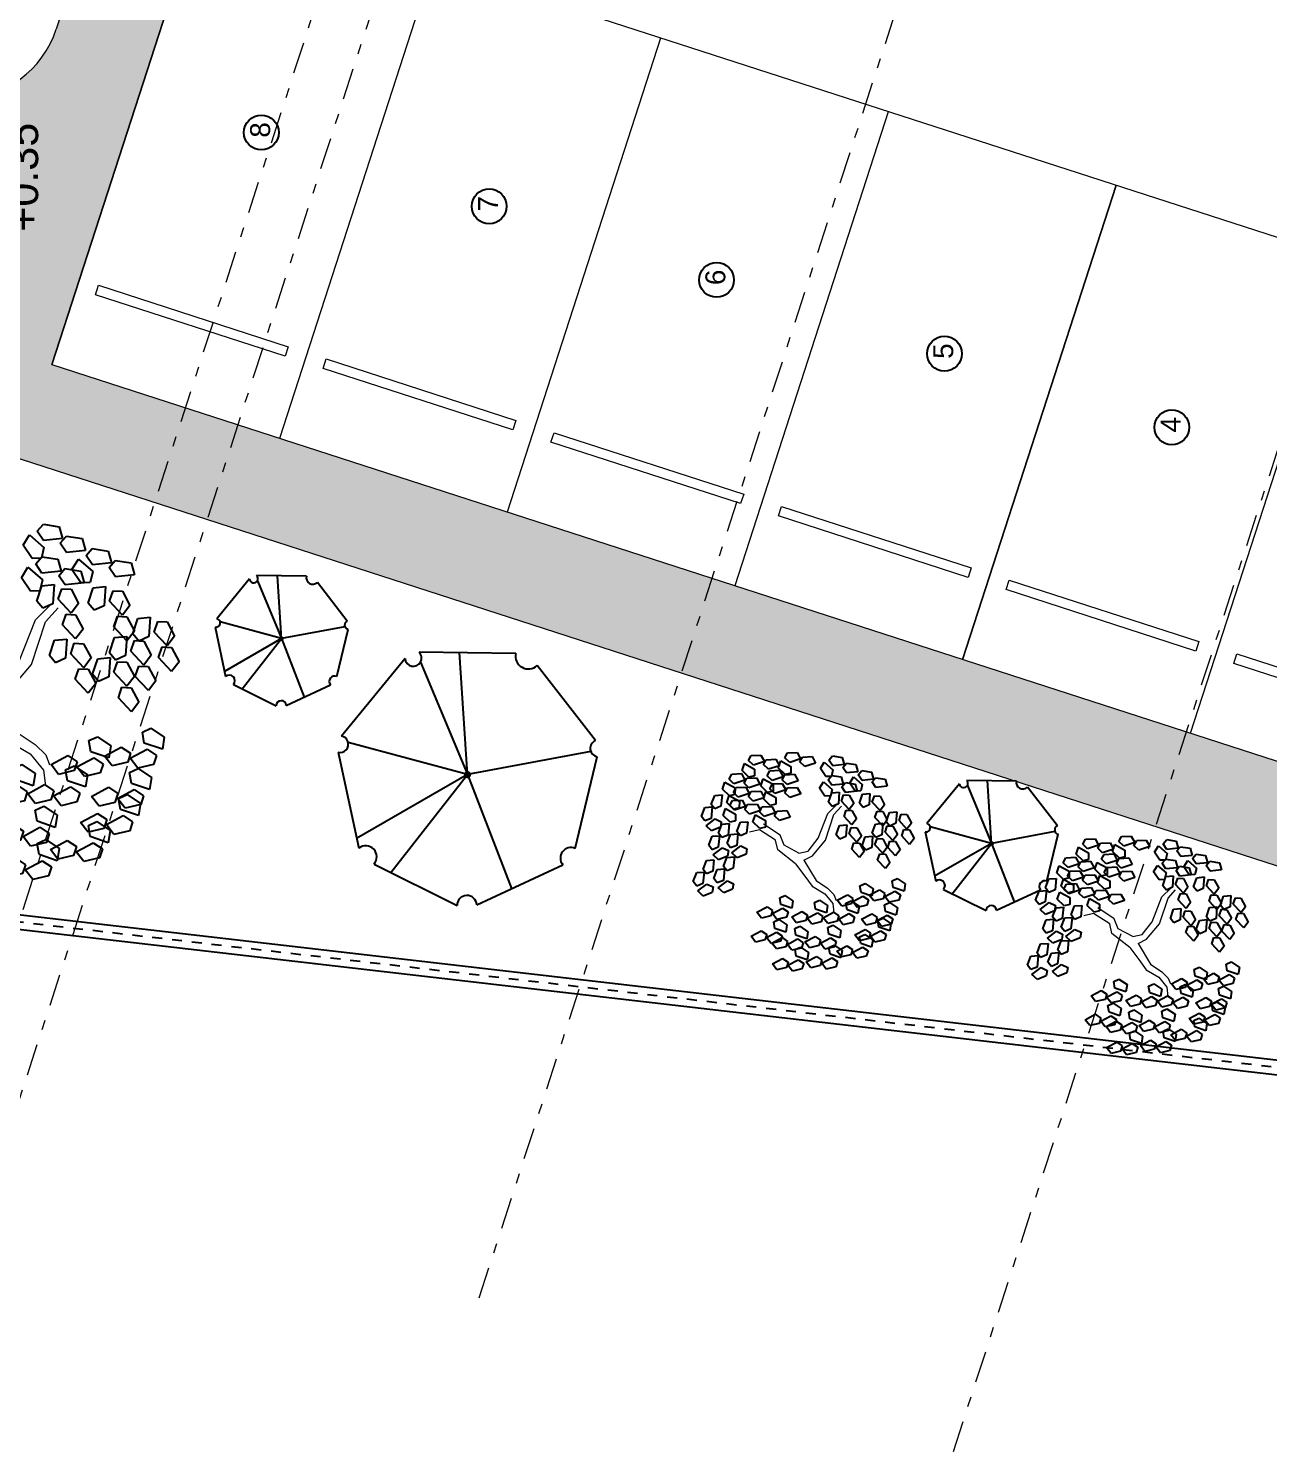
# Model space of a CAD drawing. Header units: feet. Extents: x 1019 to 2236, y -546 to 122.
# Drawn here: x 1097.66 to 1110.09, y 78.62 to 92.89 of the extents above; entities that cross this region are included whole.
import ezdxf

# ---------------------------------------------------------------- set-up
doc = ezdxf.new("R2010")
doc.units = ezdxf.units.FT
doc.header["$LTSCALE"] = 0.05
doc.header["$MEASUREMENT"] = 0
doc.linetypes.add('DASHDOT', pattern=[25.4, 12.7, -6.35, 0, -6.35])
doc.linetypes.add('HIDDEN', pattern=[9.524999999999999, 6.35, -3.175])
for name, color, linetype, lineweight in [('A-GENM', 8, 'Continuous', 9), ('arq-pisos', 251, 'Continuous', 5), ('None', 7, 'Continuous', 5), ('VUELOS', 8, 'HIDDEN', 0)]:
    doc.layers.add(name, color=color, linetype=linetype, lineweight=lineweight)
for name, color, linetype in [('PISO', 8, 'Continuous'), ('SOLAR', 2, 'DASHDOT'), ('TXT', 2, 'Continuous')]:
    doc.layers.add(name, color=color, linetype=linetype)
doc.layers.add('PLANTS', color=7, linetype='Continuous', true_color=0x005716)
doc.styles.add('ROMAND', font='arial.ttf')
doc.styles.get("Standard").update_dxf_attribs({"font": 'arial.ttf'})

# ---------------------------------------------------------------- blocks, each defined once
blk = doc.blocks.new('Arbol200')
at = {"color": 33, "linetype": 'Continuous'}
for p, q in [((0.5337287999989598, 0.6718463999997737), (0.6184944000002246, 0.7262243999979517)), ((0.550641599999642, 0.5264423999993567), (0.6778007999986471, 0.6808067999980237)), ((0.6778007999986471, 0.6808067999980237), (0.8216783999996436, 0.7262243999979517)), ((0.3727367999994271, 0.3541499999984779), (0.4574951999998916, 0.5537303999975819)), ((0.4574951999998916, 0.5537303999975819), (0.5337287999989598, 0.6718463999997737)), ((-0.7032708000002571, 0.3268620000002528), (-0.8640756000002624, 0.4358124000002107)), ((-0.7032708000002571, 0.4266540000004141), (-0.8557092000001034, 0.5174819999978325)), ((-0.2796048000013002, 0.3722759999989619), (-0.7032708000002571, 0.4266540000004141)), ((0.4744223999989003, 0.3087359999997687), (0.550641599999642, 0.5264423999993567)), ((-0.2881512000001862, 0.2541600000000443), (-0.7032708000002571, 0.3268620000002528)), ((-1.135203042679223e-14, 0.2179043999978574), (-0.2796048000013002, 0.3722759999989619)), ((0.09313559999935705, 0.09998999999843078), (0.3727367999994271, 0.3541499999984779)), ((0.3389003999993179, 0.163529999997624), (0.4744223999989003, 0.3087359999997687)), ((-0.05929920000090758, 0.1362419999993989), (-0.2881512000001862, 0.2541600000000443)), ((-1.135203042679223e-14, -2.84147705365001e-15), (-0.05929920000090758, 0.1362419999993989)), ((0.09313559999935705, 0.09998999999843078), (-1.135203042679223e-14, 0.2179043999978574)), ((0.1779083999997851, -0.01812960000170562), (0.3389003999993179, 0.163529999997624)), ((-1.135203042679223e-14, -2.84147705365001e-15), (-0.07621920000075305, -0.2541636000012687)), ((0.1779083999997851, -0.01812960000170562), (0.01691640000025246, -0.3358259999997272)), ((-0.07621920000075305, -0.2541636000012687), (-0.2202912000004403, -0.3447936000004148)), ((-0.2202912000004403, -0.3447936000004148), (-0.3389040000005593, -0.6354035999997023)), ((-0.1271628000002351, -0.3993696000001392), (-0.2372112000002857, -0.6806124000009759)), ((0.01691640000025246, -0.3358259999997272), (-0.1271628000002351, -0.3993696000001392)), ((-0.2372112000002857, -0.6806124000009759), (-0.1695492000004492, -0.8260236000005562))]:
    blk.add_line(p, q, dxfattribs=at)
at = {"layer": 'PLANTS', "linetype": 'Continuous'}
for p, q in [((-0.9263412000002176, 1.555462799999802), (-0.8082072000001175, 1.652238000000213)), ((-0.8082072000001175, 1.652238000000213), (-0.7031088000010753, 1.601028000000585)), ((-0.6969347999998831, 1.644184799998035), (-0.5788044000010018, 1.74096719999761)), ((-0.6849720000002093, 1.556225999999512), (-0.6969347999998831, 1.644184799998035)), ((-0.4737060000003225, 1.689757199997981), (-0.5797007999999664, 1.542340800000599)), ((-0.5788044000010018, 1.74096719999761), (-0.4737060000003225, 1.689757199997981)), ((0.09125279999879013, 1.601254799998784), (0.1497887999999762, 1.74230639999914)), ((0.1497887999999762, 1.74230639999914), (0.2666231999988554, 1.746701999997455)), ((0.2666231999988554, 1.746701999997455), (0.2426508000000353, 1.566730800000002)), ((0.2941451999993546, 1.60529399999759), (0.3346091999986924, 1.703455199999004)), ((0.3346091999986924, 1.703455199999004), (0.4226903999993624, 1.692414000000278)), ((0.4226903999993624, 1.692414000000278), (0.4858559999995009, 1.553374800000162)), ((0.4894523999990156, 1.556042399999566), (0.5479955999993649, 1.697090399998703)), ((0.5479955999993649, 1.697090399998703), (0.6648227999990808, 1.701486000000292)), ((0.6648227999990808, 1.701486000000292), (0.640857599999424, 1.521514799999565)), ((0.6923411999999984, 1.560078000000428), (0.7328124000001366, 1.658235600000623)), ((0.7328124000001366, 1.658235600000623), (0.8208971999987511, 1.647197999999841)), ((0.7519428000001311, 1.501466399999842), (0.8104859999988434, 1.642518000000197)), ((0.8104859999988434, 1.642518000000197), (0.9273132000001965, 1.646910000000568)), ((0.8208971999987511, 1.647197999999841), (0.8840627999988896, 1.50816239999767)), ((0.9273132000001965, 1.646910000000568), (0.9033479999989026, 1.466942399997785)), ((-0.9143748000009622, 1.467503999998004), (-0.9263412000002176, 1.555462799999802)), ((-0.7031088000010753, 1.601028000000585), (-0.8091072000003009, 1.453615199997873)), ((-0.5797007999999664, 1.542340800000599), (-0.6849720000002093, 1.556225999999512)), ((-0.4766436000010912, 1.462525199998706), (-0.3585059999997725, 1.55930759999828)), ((-0.2534147999998936, 1.508097599998652), (-0.3594059999999558, 1.360684799999214)), ((-0.3585059999997725, 1.55930759999828), (-0.2534147999998936, 1.508097599998652)), ((0.1432800000000384, 1.529330399999887), (0.09125279999879013, 1.601254799998784)), ((0.2426508000000353, 1.566730800000002), (0.1432800000000384, 1.529330399999887)), ((0.40936319999945, 1.464969599997855), (0.2941451999993546, 1.60529399999759)), ((0.4858559999995009, 1.553374800000162), (0.40936319999945, 1.464969599997855)), ((0.5414795999986267, 1.48411439999945), (0.4894523999990156, 1.556042399999566)), ((0.640857599999424, 1.521514799999565), (0.5414795999986267, 1.48411439999945)), ((0.8075627999996754, 1.419753599997418), (0.6923411999999984, 1.560078000000428)), ((0.8039771999989056, 1.429538399999726), (0.7519428000001311, 1.501466399999842)), ((0.8840627999988896, 1.50816239999767), (0.8075627999996754, 1.419753599997418)), ((0.9548351999990585, 1.505501999997429), (0.9953063999991968, 1.603659599997624)), ((1.070060399999954, 1.365181199998912), (0.9548351999990585, 1.505501999997429)), ((0.9953063999991968, 1.603659599997624), (1.083387599999867, 1.592625599998061)), ((1.083387599999867, 1.592625599998061), (1.146553200000005, 1.453586399997945)), ((-0.9386964000001283, 1.390683599998371), (-0.7586100000013288, 1.413773999999827)), ((-0.9044280000011098, 1.278910799998991), (-0.9386964000001283, 1.390683599998371)), ((-0.8091072000003009, 1.453615199997873), (-0.9143748000009622, 1.467503999998004)), ((-0.7586100000013288, 1.413773999999827), (-0.6969312000003014, 1.327345199998669)), ((-0.7060499999997887, 1.373803200000472), (-0.5879160000013257, 1.470581999998828)), ((-0.6940800000009516, 1.285844399998675), (-0.7060499999997887, 1.373803200000472)), ((-0.4828176000006464, 1.419379199998363), (-0.5888124000002903, 1.271962799997706)), ((-0.5879160000013257, 1.470581999998828), (-0.4828176000006464, 1.419379199998363)), ((-0.4773852000000374, 1.255888799997771), (-0.3592548000011561, 1.352663999998182)), ((-0.4646807999997804, 1.374566400000182), (-0.4766436000010912, 1.462525199998706)), ((-0.3594059999999558, 1.360684799999214), (-0.4646807999997804, 1.374566400000182)), ((-0.3592548000011561, 1.352663999998182), (-0.2541564000004768, 1.301453999998554)), ((-0.2479752000001212, 1.34460719999806), (-0.1298448000012399, 1.441393199998853)), ((-0.02475000000014232, 1.390183199999225), (-0.1307447999997862, 1.242766799998569)), ((-0.1298448000012399, 1.441393199998853), (-0.02475000000014232, 1.390183199999225)), ((0.320921999999689, 1.360785600000596), (0.3613931999998272, 1.458957599999118)), ((0.4361471999989476, 1.220468400000024), (0.320921999999689, 1.360785600000596)), ((0.3613931999998272, 1.458957599999118), (0.4494780000000787, 1.447909199997954)), ((0.4494780000000787, 1.447909199997954), (0.5126471999997988, 1.308877200000276)), ((0.7191287999990776, 1.31556960000016), (0.7595999999992159, 1.413741599998681)), ((0.7595999999992159, 1.413741599998681), (0.8476775999986671, 1.402693199997517)), ((0.9033479999989026, 1.466942399997785), (0.8039771999989056, 1.429538399999726)), ((0.8476775999986671, 1.402693199997517), (0.9108468000000243, 1.263661199999839)), ((0.9816263999993565, 1.26099719999838), (1.022097599999495, 1.359165599998957)), ((1.022097599999495, 1.359165599998957), (1.110175199998946, 1.348117199997793)), ((1.05933960000001, 1.270760399999924), (1.117886399999941, 1.411812000000279)), ((1.146553200000005, 1.453586399997945), (1.070060399999954, 1.365181199998912)), ((1.117886399999941, 1.411812000000279), (1.234710000000075, 1.416203999997376)), ((1.234710000000075, 1.416203999997376), (1.210744799998781, 1.236236399997867)), ((1.262231999998937, 1.274795999997511), (1.302703199999075, 1.372960800000143)), ((1.302703199999075, 1.372960800000143), (1.390784399999745, 1.361919599998143)), ((1.390784399999745, 1.361919599998143), (1.453949999999884, 1.222880399998027)), ((-0.7530696000001739, 1.258577999997939), (-0.9044280000011098, 1.278910799998991)), ((-0.9003132000012668, 1.172116799998909), (-0.7821792000011668, 1.268899199998484)), ((-0.677088000001288, 1.217689199998855), (-0.7830828000009318, 1.070272799998199)), ((-0.7821792000011668, 1.268899199998484), (-0.677088000001288, 1.217689199998855)), ((-0.6969312000003014, 1.327345199998669), (-0.7530696000001739, 1.258577999997939)), ((-0.7184052000013366, 1.209023999999042), (-0.5383188000008999, 1.232114400000498)), ((-0.5888124000002903, 1.271962799997706), (-0.6940800000009516, 1.285844399998675)), ((-0.5383188000008999, 1.232114400000498), (-0.4766364000002908, 1.145689200000558)), ((-0.4654152000012004, 1.167926399998029), (-0.4773852000000374, 1.255888799997771)), ((-0.2541564000004768, 1.301453999998554), (-0.3601476000005391, 1.154037599997898)), ((-0.2360160000000291, 1.256648399999537), (-0.2479752000001212, 1.34460719999806)), ((-0.1307447999997862, 1.242766799998569), (-0.2360160000000291, 1.256648399999537)), ((0.269157599999005, 1.120226399998134), (0.327693600000191, 1.261277999998489)), ((0.327693600000191, 1.261277999998489), (0.4445243999994886, 1.265673600000079)), ((0.4445243999994886, 1.265673600000079), (0.4205556000002502, 1.085702399999351)), ((0.5126471999997988, 1.308877200000276), (0.4361471999989476, 1.220468400000024)), ((0.4720391999991875, 1.124265600000214), (0.5125103999993257, 1.22241959999919)), ((0.5125103999993257, 1.22241959999919), (0.6005915999999956, 1.211385599999627)), ((0.8343539999999734, 1.175255999997532), (0.7191287999990776, 1.31556960000016)), ((0.9108468000000243, 1.263661199999839), (0.8343539999999734, 1.175255999997532)), ((1.096844399999452, 1.120679999997807), (0.9816263999993565, 1.26099719999838)), ((1.111366799999621, 1.198832399999807), (1.05933960000001, 1.270760399999924)), ((1.110175199998946, 1.348117199997793), (1.173337199999503, 1.209085200000115)), ((1.210744799998781, 1.236236399997867), (1.111366799999621, 1.198832399999807)), ((1.377449999999032, 1.134475199998994), (1.262231999998937, 1.274795999997511)), ((1.453949999999884, 1.222880399998027), (1.377449999999032, 1.134475199998994)), ((-1.409558400000253, 1.113483599997559), (-1.305216000000121, 1.166212799997444)), ((-1.403931600000953, 0.9608759999977308), (-1.409558400000253, 1.113483599997559)), ((-1.305216000000121, 1.166212799997444), (-1.251925200000016, 0.9926423999993829)), ((-1.129723200001183, 1.083394799997401), (-1.011589200001083, 1.180169999997813)), ((-1.117753200000709, 0.9954359999988781), (-1.129723200001183, 1.083394799997401)), ((-0.9064908000004037, 1.128967200000622), (-1.012489200001266, 0.9815507999999652)), ((-1.011589200001083, 1.180169999997813), (-0.9064908000004037, 1.128967200000622)), ((-0.8883540000011748, 1.084158000000386), (-0.9003132000012668, 1.172116799998909)), ((-0.7830828000009318, 1.070272799998199), (-0.8883540000011748, 1.084158000000386)), ((-0.6841332000010992, 1.097251199999661), (-0.7184052000013366, 1.209023999999042)), ((-0.532778399999745, 1.07691839999861), (-0.6841332000010992, 1.097251199999661)), ((-0.4766364000002908, 1.145689200000558), (-0.532778399999745, 1.07691839999861)), ((-0.4897440000011669, 1.091105999998396), (-0.3096503999999299, 1.114196399999852)), ((-0.455468400001348, 0.9793331999990158), (-0.4897440000011669, 1.091105999998396)), ((-0.3601476000005391, 1.154037599997898), (-0.4654152000012004, 1.167926399998029)), ((-0.3096503999999299, 1.114196399999852), (-0.2479752000001212, 1.027771199999913)), ((0.3211848000002533, 1.048301999999236), (0.269157599999005, 1.120226399998134)), ((0.4205556000002502, 1.085702399999351), (0.3211848000002533, 1.048301999999236)), ((0.5872644000000832, 0.9839412000004784), (0.4720391999991875, 1.124265600000214)), ((0.5825880000000211, 0.9568943999987793), (0.6411275999991517, 1.097945999999135)), ((0.6005915999999956, 1.211385599999627), (0.6637643999992974, 1.072346399999512)), ((0.6411275999991517, 1.097945999999135), (0.7579584000000863, 1.102337999999506)), ((0.7579584000000863, 1.102337999999506), (0.7339895999992109, 0.9223703999999968)), ((1.173337199999503, 1.209085200000115), (1.096844399999452, 1.120679999997807)), ((1.289016000000072, 1.030291199998461), (1.32948720000021, 1.128459599999039)), ((1.32948720000021, 1.128459599999039), (1.417564799999661, 1.117411199997875)), ((1.417564799999661, 1.117411199997875), (1.480733999999381, 0.9783792000001965)), ((-1.326646800001265, 0.9172079999974783), (-1.403931600000953, 0.9608759999977308)), ((-1.251925200000016, 0.9926423999993829), (-1.326646800001265, 0.9172079999974783)), ((-1.012489200001266, 0.9815507999999652), (-1.117753200000709, 0.9954359999988781)), ((-0.3041172000012125, 0.959003999999183), (-0.455468400001348, 0.9793331999990158)), ((-0.3411144000007084, 0.9087947999978467), (-0.22298400000019, 1.005577199997421)), ((-0.2479752000001212, 1.027771199999913), (-0.3041172000012125, 0.959003999999183)), ((-0.1178928000003111, 0.9543671999977931), (-0.2238875999999549, 0.8069508000004105)), ((-0.22298400000019, 1.005577199997421), (-0.1178928000003111, 0.9543671999977931)), ((0.4988339999990671, 0.8797571999999462), (0.5393051999992053, 0.9779256000005232)), ((0.5393051999992053, 0.9779256000005232), (0.6273863999998752, 0.9668771999993594)), ((0.6346151999996322, 0.8849699999998818), (0.5825880000000211, 0.9568943999987793)), ((0.6637643999992974, 1.072346399999512), (0.5872644000000832, 0.9839412000004784)), ((0.6273863999998752, 0.9668771999993594), (0.6905520000000137, 0.827845199998407)), ((0.7854803999989485, 0.9609335999975854), (0.8259443999999234, 1.059094799998999)), ((0.9006983999990438, 0.8206091999978496), (0.7854803999989485, 0.9609335999975854)), ((0.8259443999999234, 1.059094799998999), (0.9140255999989562, 1.048053600000273)), ((0.9140255999989562, 1.048053600000273), (0.9771911999990948, 0.9090144000001572)), ((1.404244799998912, 0.8899739999978891), (1.289016000000072, 1.030291199998461)), ((1.321253999999305, 0.8293967999998102), (1.379793600000073, 0.9704484000001655)), ((1.379793600000073, 0.9704484000001655), (1.496624399999371, 0.974843999998481)), ((1.480733999999381, 0.9783792000001965), (1.404244799998912, 0.8899739999978891)), ((1.496624399999371, 0.974843999998481), (1.472651999998914, 0.7948727999977534)), ((-1.477641600000254, 0.8771327999987959), (-1.37329560000054, 0.9298619999986811)), ((-1.472018400000536, 0.7245215999977489), (-1.477641600000254, 0.8771327999987959)), ((-1.37329560000054, 0.9298619999986811), (-1.320008400000017, 0.7562916000006197)), ((-1.142078400001094, 0.918615599999245), (-0.9619920000006572, 0.941705999997427)), ((-1.107806400000857, 0.8068427999998646), (-1.142078400001094, 0.918615599999245)), ((-0.9619920000006572, 0.941705999997427), (-0.9003096000000481, 0.8552771999995428)), ((-0.9003096000000481, 0.8552771999995428), (-0.9564516000011394, 0.7865099999988131)), ((-0.5705208000010429, 0.8200727999996131), (-0.4523904000005246, 0.9168480000000243)), ((-0.5585616000009508, 0.7321139999978157), (-0.5705208000010429, 0.8200727999996131)), ((-0.3472919999998453, 0.8656451999995596), (-0.4532904000007079, 0.7182287999989029)), ((-0.4523904000005246, 0.9168480000000243), (-0.3472919999998453, 0.8656451999995596)), ((-0.3291516000010347, 0.8208359999993233), (-0.3411144000007084, 0.9087947999978467)), ((-0.2238875999999549, 0.8069508000004105), (-0.3291516000010347, 0.8208359999993233)), ((0.6140519999991625, 0.7394399999993737), (0.4988339999990671, 0.8797571999999462)), ((0.6905520000000137, 0.827845199998407), (0.6140519999991625, 0.7394399999993737)), ((0.7339895999992109, 0.9223703999999968), (0.6346151999996322, 0.8849699999998818)), ((0.8122571999992828, 0.7164252000005916), (0.852728399999421, 0.8145935999978945)), ((0.852728399999421, 0.8145935999978945), (0.9408131999996725, 0.8035452000000048)), ((0.9771911999990948, 0.9090144000001572), (0.9006983999990438, 0.8206091999978496)), ((1.014627599999937, 0.7481483999974414), (1.07317079999865, 0.8891963999998522)), ((1.07317079999865, 0.8891963999998522), (1.189994399998784, 0.8935919999981677)), ((1.189994399998784, 0.8935919999981677), (1.166032799998709, 0.7136243999986589)), ((1.217516399999283, 0.7521839999983029), (1.257987599999421, 0.850341599998498)), ((1.257987599999421, 0.850341599998498), (1.346072399999673, 0.8393075999989349)), ((1.373281199998917, 0.7574723999976384), (1.321253999999305, 0.8293967999998102)), ((1.346072399999673, 0.8393075999989349), (1.40923440000023, 0.7002683999988192)), ((1.52414639999987, 0.8334359999986162), (1.564610399999208, 0.93159720000003)), ((1.639364399999965, 0.6931115999988804), (1.52414639999987, 0.8334359999986162)), ((1.564610399999208, 0.93159720000003), (1.652691599999878, 0.9205559999980294)), ((1.652691599999878, 0.9205559999980294), (1.715857200000016, 0.7815167999979138)), ((-1.394730000001266, 0.6808571999987151), (-1.472018400000536, 0.7245215999977489)), ((-1.320008400000017, 0.7562916000006197), (-1.394730000001266, 0.6808571999987151)), ((-1.348264800000299, 0.6150203999979538), (-1.257735600000899, 0.7723979999984265)), ((-1.257735600000899, 0.7723979999984265), (-1.151604000000782, 0.7692551999985852)), ((-1.240200000000561, 0.659541599998917), (-1.135857600000429, 0.7122707999988023)), ((-1.130792400001349, 0.6829559999987367), (-1.238526000000286, 0.5747147999998531)), ((-1.151604000000782, 0.7692551999985852), (-1.130792400001349, 0.6829559999987367)), ((-1.135857600000429, 0.7122707999988023), (-1.082566800000325, 0.5387003999974667)), ((-0.9564516000011394, 0.7865099999988131), (-1.107806400000857, 0.8068427999998646)), ((-1.053496800001278, 0.6023664000000252), (-0.935362800001178, 0.6991416000004363)), ((-0.935362800001178, 0.6991416000004363), (-0.8302644000004988, 0.6479387999999715)), ((-0.8240904000009436, 0.6910883999982587), (-0.7059564000008435, 0.787870799997833)), ((-0.8121276000012698, 0.6031259999985167), (-0.8240904000009436, 0.6910883999982587)), ((-0.6008652000009647, 0.736660799998205), (-0.7068600000006084, 0.5892443999975483)), ((-0.7059564000008435, 0.787870799997833), (-0.6008652000009647, 0.736660799998205)), ((-0.5828796000005354, 0.6552935999981826), (-0.4027932000000987, 0.6783839999996387)), ((-0.4532904000007079, 0.7182287999989029), (-0.5585616000009508, 0.7321139999978157)), ((-0.4027932000000987, 0.6783839999996387), (-0.3411144000007084, 0.5919551999984803)), ((0.9274859999997601, 0.576108000000019), (0.8122571999992828, 0.7164252000005916)), ((0.9408131999996725, 0.8035452000000048), (1.003982399999393, 0.6645131999990525)), ((1.066654799999549, 0.6762204000005994), (1.014627599999937, 0.7481483999974414)), ((1.166032799998709, 0.7136243999986589), (1.066654799999549, 0.6762204000005994)), ((1.332734399999379, 0.6118631999997859), (1.217516399999283, 0.7521839999983029)), ((1.40923440000023, 0.7002683999988192), (1.332734399999379, 0.6118631999997859)), ((1.472651999998914, 0.7948727999977534), (1.373281199998917, 0.7574723999976384)), ((1.550923200000204, 0.5889275999983482), (1.591394399998705, 0.6870959999989252)), ((1.591394399998705, 0.6870959999989252), (1.679479199998957, 0.6760511999989801)), ((1.715857200000016, 0.7815167999979138), (1.639364399999965, 0.6931115999988804)), ((1.679479199998957, 0.6760511999989801), (1.742648399998677, 0.5370191999980278)), ((-1.545080399999835, 0.6141276000002079), (-1.44073800000134, 0.6668568000000931)), ((-1.539453600000536, 0.4615200000003795), (-1.545080399999835, 0.6141276000002079)), ((-1.44073800000134, 0.6668568000000931), (-1.387447200001236, 0.4932863999987575)), ((-1.238526000000286, 0.5747147999998531), (-1.348264800000299, 0.6150203999979538)), ((-1.234573200001262, 0.5069339999990887), (-1.240200000000561, 0.659541599998917)), ((-1.041530400000386, 0.5144075999982277), (-1.053496800001278, 0.6023664000000252)), ((-0.8302644000004988, 0.6479387999999715), (-0.9362628000013613, 0.5005223999993148)), ((-0.7068600000006084, 0.5892443999975483), (-0.8121276000012698, 0.6031259999985167)), ((-0.5486111999998797, 0.5435207999988023), (-0.5828796000005354, 0.6552935999981826)), ((-0.3972528000005809, 0.5231879999977508), (-0.5486111999998797, 0.5435207999988023)), ((-0.3411144000007084, 0.5919551999984803), (-0.3972528000005809, 0.5231879999977508)), ((0.6673644000000308, 0.4667040000003879), (0.7259003999995798, 0.6077555999974691)), ((0.7259003999995798, 0.6077555999974691), (0.8427311999988774, 0.6121511999990588)), ((0.8427311999988774, 0.6121511999990588), (0.818762399999639, 0.4321799999983312)), ((0.8702531999993766, 0.4707431999991939), (0.9107171999987144, 0.5688971999981702)), ((0.9107171999987144, 0.5688971999981702), (0.9987983999993844, 0.5578631999986072)), ((1.003982399999393, 0.6645131999990525), (0.9274859999997601, 0.576108000000019)), ((0.9987983999993844, 0.5578631999986072), (1.061963999999523, 0.4188239999984915)), ((1.244303999999999, 0.5076755999980349), (1.284775200000138, 0.6058475999998307)), ((1.284775200000138, 0.6058475999998307), (1.372849200000007, 0.5947991999986669)), ((1.372849200000007, 0.5947991999986669), (1.436021999999309, 0.4557671999977145)), ((1.666151999999044, 0.4486103999977757), (1.550923200000204, 0.5889275999983482)), ((-1.613167200001055, 0.3777767999981705), (-1.508817600000123, 0.4305059999980557)), ((-1.462168800000847, 0.417852000000127), (-1.539453600000536, 0.4615200000003795)), ((-1.508817600000123, 0.4305059999980557), (-1.455534000000819, 0.2569355999999942)), ((-1.387447200001236, 0.4932863999987575), (-1.462168800000847, 0.417852000000127)), ((-1.308283200000562, 0.4231908000001539), (-1.20394080000043, 0.475920000000039)), ((-1.302660000000844, 0.2705795999991067), (-1.308283200000562, 0.4231908000001539)), ((-1.157288399999936, 0.4632659999988362), (-1.234573200001262, 0.5069339999990887)), ((-1.20394080000043, 0.475920000000039), (-1.150650000000325, 0.3023495999987034)), ((-1.082566800000325, 0.5387003999974667), (-1.157288399999936, 0.4632659999988362)), ((-1.065855600000771, 0.4375835999973759), (-0.8857692000003339, 0.4606776000000508)), ((-1.031583600000533, 0.3258107999979955), (-1.065855600000771, 0.4375835999973759)), ((-0.9362628000013613, 0.5005223999993148), (-1.041530400000386, 0.5144075999982277)), ((-0.8857692000003339, 0.4606776000000508), (-0.8240868000013619, 0.3742487999988924)), ((0.719391599999642, 0.3947795999982162), (0.6673644000000308, 0.4667040000003879)), ((0.818762399999639, 0.4321799999983312), (0.719391599999642, 0.3947795999982162)), ((0.9854711999994719, 0.3304187999994582), (0.8702531999993766, 0.4707431999991939)), ((1.061963999999523, 0.4188239999984915), (0.9854711999994719, 0.3304187999994582)), ((1.359529199999258, 0.3673619999986812), (1.244303999999999, 0.5076755999980349)), ((1.436021999999309, 0.4557671999977145), (1.359529199999258, 0.3673619999986812)), ((1.45521359999874, 0.3123323999992834), (1.513749599999926, 0.4533839999996388)), ((1.513749599999926, 0.4533839999996388), (1.630583999998805, 0.4577795999979543)), ((1.630583999998805, 0.4577795999979543), (1.606611599999985, 0.2778084000005009)), ((1.658095199998922, 0.3163715999980894), (1.698566399999061, 0.4145256000003399)), ((1.742648399998677, 0.5370191999980278), (1.666151999999044, 0.4486103999977757)), ((1.698566399999061, 0.4145256000003399), (1.786651199999312, 0.4034915999975027)), ((-1.607540400000118, 0.2251619999991789), (-1.613167200001055, 0.3777767999981705)), ((-1.483786799999882, 0.1156644000006025), (-1.393261200000063, 0.2730419999978011)), ((-1.393261200000063, 0.2730419999978011), (-1.287129599999946, 0.2698991999979597)), ((-1.225371599999937, 0.226915200000073), (-1.302660000000844, 0.2705795999991067)), ((-1.287129599999946, 0.2698991999979597), (-1.266318000000513, 0.1835999999981112)), ((-1.150650000000325, 0.3023495999987034), (-1.225371599999937, 0.226915200000073)), ((-1.178906400000608, 0.1610783999993117), (-1.088380800000789, 0.318459599997729)), ((-1.088380800000789, 0.318459599997729), (-0.9822528000002535, 0.3153131999999431)), ((-0.8802252000012344, 0.3054815999981628), (-1.031583600000533, 0.3258107999979955)), ((-0.9822528000002535, 0.3153131999999431), (-0.9614376000012383, 0.2290175999980391)), ((-0.8240868000013619, 0.3742487999988924), (-0.8802252000012344, 0.3054815999981628)), ((0.8970335999992926, 0.2262347999989259), (0.937501199999849, 0.324403199999503)), ((0.937501199999849, 0.324403199999503), (1.025586000000101, 0.3133547999983392)), ((1.025586000000101, 0.3133547999983392), (1.088758799999402, 0.1743227999973868)), ((1.133229599999674, 0.2398319999985659), (1.191769199998805, 0.3808799999977026)), ((1.191769199998805, 0.3808799999977026), (1.30859999999974, 0.3852755999992922)), ((1.30859999999974, 0.3852755999992922), (1.284631199998864, 0.2053043999985647)), ((1.336114799999438, 0.2438675999994274), (1.376585999999577, 0.3420323999987857)), ((1.376585999999577, 0.3420323999987857), (1.464667200000247, 0.3309912000000594)), ((1.507240799999988, 0.2404080000003858), (1.45521359999874, 0.3123323999992834)), ((1.464667200000247, 0.3309912000000594), (1.527839999999548, 0.1919519999999437)), ((1.606611599999985, 0.2778084000005009), (1.507240799999988, 0.2404080000003858)), ((1.773320399999818, 0.1760471999983537), (1.658095199998922, 0.3163715999980894)), ((1.786651199999312, 0.4034915999975027), (1.849820399999032, 0.264452399997387)), ((-1.530252000000848, 0.1815011999980896), (-1.607540400000118, 0.2251619999991789)), ((-1.455534000000819, 0.2569355999999942), (-1.530252000000848, 0.1815011999980896)), ((-1.266318000000513, 0.1835999999981112), (-1.374047999999868, 0.07535879999922769)), ((-1.069167600000594, 0.1207727999979369), (-1.178906400000608, 0.1610783999993117)), ((-0.9614376000012383, 0.2290175999980391), (-1.069167600000594, 0.1207727999979369)), ((1.012258800000188, 0.08591759999835345), (0.8970335999992926, 0.2262347999989259)), ((1.088758799999402, 0.1743227999973868), (1.012258800000188, 0.08591759999835345)), ((1.185256799999286, 0.1679039999984496), (1.133229599999674, 0.2398319999985659)), ((1.284631199998864, 0.2053043999985647), (1.185256799999286, 0.1679039999984496)), ((1.451339999998697, 0.1035467999976362), (1.336114799999438, 0.2438675999994274)), ((1.527839999999548, 0.1919519999999437), (1.451339999998697, 0.1035467999976362)), ((1.684889999998802, 0.07186319999782143), (1.72536119999894, 0.1700315999983985)), ((1.72536119999894, 0.1700315999983985), (1.81344239999961, 0.1589832000005089)), ((1.849820399999032, 0.264452399997387), (1.773320399999818, 0.1760471999983537)), ((1.81344239999961, 0.1589832000005089), (1.876607999999748, 0.01995119999955648)), ((-1.374047999999868, 0.07535879999922769), (-1.483786799999882, 0.1156644000006025)), ((0.7011935999993397, -0.08703359999963424), (0.7597295999988887, 0.05401799999744696)), ((0.7597295999988887, 0.05401799999744696), (0.8765639999994049, 0.05841359999903659)), ((0.8765639999994049, 0.05841359999903659), (0.8525915999989478, -0.1215576000016909)), ((0.9040751999995222, -0.08299440000082824), (0.9445463999996604, 0.01515959999814811)), ((0.9445463999996604, 0.01515959999814811), (1.032631199999912, 0.004125599998585017)), ((1.032631199999912, 0.004125599998585017), (1.095800399999632, -0.1349136000015306)), ((1.09084319999946, -0.1051596000001183), (1.14938639999981, 0.03588839999901836)), ((1.14938639999981, 0.03588839999901836), (1.266213599999526, 0.04028400000060799)), ((1.266213599999526, 0.04028400000060799), (1.242248399999869, -0.139683600002175)), ((1.362905999999737, -0.0006408000008406127), (1.403377199999875, 0.09753119999768102)), ((1.403377199999875, 0.09753119999768102), (1.491462000000126, 0.08648279999979137)), ((1.491462000000126, 0.08648279999979137), (1.554623999999046, -0.05254920000116101)), ((1.800107999998897, -0.06845399999947686), (1.684889999998802, 0.07186319999782143)), ((1.876607999999748, 0.01995119999955648), (1.800107999998897, -0.06845399999947686)), ((-1.536742800001241, -0.08989559999936601), (-1.445896800001003, -0.01631519999973818)), ((-1.498996800000361, -0.2378772000014606), (-1.536742800001241, -0.08989559999936601)), ((-1.445896800001003, -0.01631519999973818), (-1.357135200000823, -0.1747044000021589)), ((0.7532207999989509, -0.158958000001806), (0.7011935999993397, -0.08703359999963424)), ((0.8525915999989478, -0.1215576000016909), (0.7532207999989509, -0.158958000001806)), ((1.019304, -0.223318800000564), (0.9040751999995222, -0.08299440000082824)), ((1.142870399999071, -0.1770876000002346), (1.09084319999946, -0.1051596000001183)), ((1.293735600000025, -0.101124000002531), (1.334206800000163, -0.002966400002335944)), ((1.40895360000012, -0.241444800001048), (1.293735600000025, -0.101124000002531)), ((1.334206800000163, -0.002966400002335944), (1.422287999999196, -0.01400040000189904)), ((1.478127599999413, -0.1409544000001944), (1.362905999999737, -0.0006408000008406127)), ((1.422287999999196, -0.01400040000189904), (1.485453599999334, -0.1530396000020147)), ((1.554623999999046, -0.05254920000116101), (1.478127599999413, -0.1409544000001944)), ((-1.553353200001049, -0.3353039999998174), (-1.46250360000123, -0.2617164000010263)), ((-1.414231200000734, -0.2642292000004118), (-1.498996800000361, -0.2378772000014606)), ((-1.46250360000123, -0.2617164000010263), (-1.373745600000632, -0.4201128000026102)), ((-1.357135200000823, -0.1747044000021589), (-1.414231200000734, -0.2642292000004118)), ((-1.206395999999961, -0.3076056000001727), (-1.11555000000136, -0.2340252000005449)), ((-1.11555000000136, -0.2340252000005449), (-1.026792000000762, -0.3924108000017469)), ((-1.011567600000319, -0.2259432000017142), (-0.9207216000000811, -0.1523592000008676)), ((-0.9738216000010764, -0.3739212000025901), (-1.011567600000319, -0.2259432000017142)), ((-0.9207216000000811, -0.1523592000008676), (-0.83196360000112, -0.3107484000000141)), ((-0.6219180000001984, -0.3167639999999693), (-0.5310684000003788, -0.2431836000003414)), ((-0.5310684000003788, -0.2431836000003414), (-0.4423103999997806, -0.4015727999994879)), ((0.9308699999994018, -0.3275028000010962), (0.97134119999954, -0.2293344000005191)), ((0.97134119999954, -0.2293344000005191), (1.05942240000021, -0.240382800001683)), ((1.095800399999632, -0.1349136000015306), (1.019304, -0.223318800000564)), ((1.05942240000021, -0.240382800001683), (1.122587999998711, -0.3794147999993612)), ((1.242248399999869, -0.139683600002175), (1.142870399999071, -0.1770876000002346)), ((1.320519599999523, -0.3456323999995248), (1.360990799999661, -0.2474604000010032)), ((1.360990799999661, -0.2474604000010032), (1.449068399999112, -0.258508800002167)), ((1.485453599999334, -0.1530396000020147), (1.40895360000012, -0.241444800001048)), ((1.449068399999112, -0.258508800002167), (1.512237599998832, -0.3975407999998452)), ((-1.515610799999751, -0.4832820000006933), (-1.553353200001049, -0.3353039999998174)), ((-1.371513600001356, -0.5641631999998963), (-1.316278800001248, -0.3912047999994712)), ((-1.316278800001248, -0.3912047999994712), (-1.211882400000843, -0.3718548000004404)), ((-1.211882400000843, -0.3718548000004404), (-1.173308400001235, -0.4518071999995328)), ((-1.168650000000719, -0.4555836000010486), (-1.206395999999961, -0.3076056000001727)), ((-1.026792000000762, -0.3924108000017469), (-1.083884400001091, -0.4819355999999999)), ((-1.028178000000127, -0.4713480000009468), (-0.9373319999998897, -0.3977604000021557)), ((-0.8890559999998117, -0.4002732000015413), (-0.9738216000010764, -0.3739212000025901)), ((-0.9373319999998897, -0.3977604000021557), (-0.848570400001347, -0.5561568000004655)), ((-0.83196360000112, -0.3107484000000141), (-0.8890559999998117, -0.4002732000015413)), ((-0.5841720000009558, -0.4647420000008452), (-0.6219180000001984, -0.3167639999999693)), ((-0.4423103999997806, -0.4015727999994879), (-0.4994064000013281, -0.4910976000010151)), ((1.046087999999497, -0.4678200000016687), (0.9308699999994018, -0.3275028000010962)), ((1.122587999998711, -0.3794147999993612), (1.046087999999497, -0.4678200000016687)), ((1.435744799998781, -0.4859460000021528), (1.320519599999523, -0.3456323999995248)), ((1.512237599998832, -0.3975407999998452), (1.435744799998781, -0.4859460000021528)), ((-1.430841600000542, -0.5096304000016999), (-1.515610799999751, -0.4832820000006933)), ((-1.373745600000632, -0.4201128000026102), (-1.430841600000542, -0.5096304000016999)), ((-1.173308400001235, -0.4518071999995328), (-1.255730399999822, -0.5803668000011413)), ((-1.22300639999977, -0.5530103999994054), (-1.132160400001169, -0.4794228000006143)), ((-1.083884400001091, -0.4819355999999999), (-1.168650000000719, -0.4555836000010486)), ((-1.132160400001169, -0.4794228000006143), (-1.043402400000571, -0.6378192000021982)), ((-0.9904356000004668, -0.6193295999997672), (-1.028178000000127, -0.4713480000009468)), ((-0.8463420000000155, -0.7002035999998071), (-0.791107199999908, -0.5272488000006006)), ((-0.791107199999908, -0.5272488000006006), (-0.6867108000011398, -0.5078988000015698)), ((-0.6867108000011398, -0.5078988000015698), (-0.6481332000003135, -0.5878512000006623)), ((-0.6385284000000069, -0.5621724000004206), (-0.5476823999997691, -0.4885848000016295)), ((-0.4994064000013281, -0.4910976000010151), (-0.5841720000009558, -0.4647420000008452)), ((-0.5476823999997691, -0.4885848000016295), (-0.4589208000012263, -0.6469776000019948)), ((-1.384308000000976, -0.6436296000014436), (-1.293458400001157, -0.570045600000597)), ((-1.346562000000097, -0.7916076000023196), (-1.384308000000976, -0.6436296000014436)), ((-1.255730399999822, -0.5803668000011413), (-1.371513600001356, -0.5641631999998963)), ((-1.293458400001157, -0.570045600000597), (-1.204700400000559, -0.7284384000009623)), ((-1.185264000000109, -0.7009920000015), (-1.22300639999977, -0.5530103999994054)), ((-1.043402400000571, -0.6378192000021982), (-1.100494800000899, -0.727336800001288)), ((-1.041170400001294, -0.7818660000015398), (-0.985935600001187, -0.6089112000023333)), ((-0.9056664000012573, -0.6456743999995552), (-0.9904356000004668, -0.6193295999997672)), ((-0.985935600001187, -0.6089112000023333), (-0.8815392000007818, -0.5895612000000283)), ((-0.8429615999999555, -0.669513600002395), (-0.9253871999997614, -0.798076800001948)), ((-0.848570400001347, -0.5561568000004655), (-0.9056664000012573, -0.6456743999995552)), ((-0.8815392000007818, -0.5895612000000283), (-0.8429615999999555, -0.669513600002395)), ((-0.6481332000003135, -0.5878512000006623), (-0.7305588000001193, -0.7164144000002153)), ((-0.6007860000003461, -0.7101504000012965), (-0.6385284000000069, -0.5621724000004206)), ((-0.4589208000012263, -0.6469776000019948), (-0.5160168000011367, -0.7364988000023032)), ((-0.4566888000003132, -0.791028000002555), (-0.4014575999997874, -0.6180696000021298)), ((-0.4014575999997874, -0.6180696000021298), (-0.2970575999998004, -0.5987232000010436)), ((-0.2970575999998004, -0.5987232000010436), (-0.2584836000001928, -0.678675600000136)), ((-1.261796400000469, -0.8179596000012708), (-1.346562000000097, -0.7916076000023196)), ((-1.204700400000559, -0.7284384000009623), (-1.261796400000469, -0.8179596000012708)), ((-1.100494800000899, -0.727336800001288), (-1.185264000000109, -0.7009920000015)), ((-0.9253871999997614, -0.798076800001948), (-1.041170400001294, -0.7818660000015398)), ((-0.7305588000001193, -0.7164144000002153), (-0.8463420000000155, -0.7002035999998071)), ((-0.8422128000002089, -0.7796772000005177), (-0.751366799999971, -0.7060968000008898)), ((-0.804470400000548, -0.9276516000001748), (-0.8422128000002089, -0.7796772000005177)), ((-0.751366799999971, -0.7060968000008898), (-0.6626088000010099, -0.8644860000000363)), ((-0.6302844000003573, -0.7978032000010017), (-0.5394384000001196, -0.7242228000013738)), ((-0.5925384000011149, -0.9457812000018776), (-0.6302844000003573, -0.7978032000010017)), ((-0.5160168000011367, -0.7364988000023032), (-0.6007860000003461, -0.7101504000012965)), ((-0.5394384000001196, -0.7242228000013738), (-0.450673200000358, -0.8826120000005203)), ((-0.3409091999999986, -0.8072352000017445), (-0.4566888000003132, -0.791028000002555)), ((-0.2584836000001928, -0.678675600000136), (-0.3409091999999986, -0.8072352000017445)), ((-1.400914800001203, -0.8890344000006762), (-1.310068800000965, -0.8154540000010484)), ((-1.363176000001124, -1.037015999999497), (-1.400914800001203, -0.8890344000006762)), ((-1.310068800000965, -0.8154540000010484), (-1.221310800000367, -0.9738432000001949)), ((-1.163844000000984, -0.9449316000023855), (-1.059447600000578, -0.9255852000012992)), ((-1.059447600000578, -0.9255852000012992), (-1.020873600000971, -1.005537600000392)), ((-1.037037600000269, -0.8886312000016943), (-0.9461916000000314, -0.8150508000020664)), ((-0.9992952000006083, -1.036605600001351), (-1.037037600000269, -0.8886312000016943)), ((-0.9461916000000314, -0.8150508000020664), (-0.8574336000010703, -0.9734363999999942)), ((-0.7197012000013386, -0.9540072000003448), (-0.804470400000548, -0.9276516000001748)), ((-0.6626088000010099, -0.8644860000000363), (-0.7197012000013386, -0.9540072000003448)), ((-0.450673200000358, -0.8826120000005203), (-0.5077764000010688, -0.9721332000008288)), ((-0.3269628000000125, -0.8877096000007468), (-0.1462104000000295, -0.8705376000023561)), ((-0.2963700000011272, -1.000544399999492), (-0.3269628000000125, -0.8877096000007468)), ((-0.1462104000000295, -0.8705376000023561), (-0.08740440000075295, -0.9589428000013895)), ((0.06832080000020824, -0.9206675999997997), (0.09282599999932017, -0.8173584000007422)), ((0.2042064000001005, -1.041094800001886), (0.06832080000020824, -0.9206675999997997)), ((0.09282599999932017, -0.8173584000007422), (0.1815479999991908, -0.8143884000004646)), ((0.1815479999991908, -0.8143884000004646), (0.2658275999996362, -0.9417419999997974)), ((0.2658275999996362, -0.9417419999997974), (0.2042064000001005, -1.041094800001886)), ((0.6527987999999709, -1.020459599999961), (0.6772967999999195, -0.9171504000009036)), ((0.6772967999999195, -0.9171504000009036), (0.7660187999997902, -0.914180400000626)), ((0.7660187999997902, -0.914180400000626), (0.8502984000002356, -1.041533999999959)), ((-1.278406800000278, -1.063360800002559), (-1.363176000001124, -1.037015999999497)), ((-1.221310800000367, -0.9738432000001949), (-1.278406800000278, -1.063360800002559)), ((-1.219078800001091, -1.117889999999536), (-1.163844000000984, -0.9449316000023855)), ((-1.020873600000971, -1.005537600000392), (-1.103295600001195, -1.134100799999945)), ((-1.053648000000078, -1.134032399999708), (-0.9627984000002583, -1.06045200000008)), ((-0.9145259999997619, -1.062957600000303), (-0.9992952000006083, -1.036605600001351)), ((-0.9627984000002583, -1.06045200000008), (-0.8740404000012971, -1.218841200002501)), ((-0.8574336000010703, -0.9734363999999942), (-0.9145259999997619, -1.062957600000303)), ((-0.8588232000000174, -1.02508199999975), (-0.7679771999997796, -0.9514980000021779)), ((-0.8210808000003567, -1.173060000000626), (-0.8588232000000174, -1.02508199999975)), ((-0.7679771999997796, -0.9514980000021779), (-0.6792192000008185, -1.109887200001324)), ((-0.646894800000166, -1.043208000000234), (-0.5560487999999281, -0.9696276000006064)), ((-0.6091524000005051, -1.19118600000111), (-0.646894800000166, -1.043208000000234)), ((-0.6217523999997979, -1.080975600000241), (-0.5173560000010297, -1.061629200002429)), ((-0.5077764000010688, -0.9721332000008288), (-0.5925384000011149, -0.9457812000018776)), ((-0.5560487999999281, -0.9696276000006064), (-0.4672836000001666, -1.128016799999753)), ((-0.5173560000010297, -1.061629200002429), (-0.4787784000002033, -1.141585199999466)), ((-0.1457640000011565, -1.025827199999915), (-0.2963700000011272, -1.000544399999492)), ((-0.08740440000075295, -0.9589428000013895), (-0.1457640000011565, -1.025827199999915)), ((-0.1092060000013703, -1.002085200000513), (0.07154640000024984, -0.9849168000000673)), ((-0.07862400000122988, -1.114920000002533), (-0.1092060000013703, -1.002085200000513)), ((0.07154640000024984, -0.9849168000000673), (0.1303523999995264, -1.073322000002375)), ((0.1303523999995264, -1.073322000002375), (0.07198559999995952, -1.140210000002119)), ((0.2575187999993318, -0.9875016000009083), (0.4382711999993148, -0.9703260000012988)), ((0.2881007999994722, -1.100332800001709), (0.2575187999993318, -0.9875016000009083)), ((0.4382711999993148, -0.9703260000012988), (0.4970735999990097, -1.058731200000332)), ((0.4970735999990097, -1.058731200000332), (0.4387103999990244, -1.125619200000076)), ((0.7886807999986444, -1.140886800002048), (0.6527987999999709, -1.020459599999961)), ((0.8502984000002356, -1.041533999999959), (0.7886807999986444, -1.140886800002048)), ((-1.103295600001195, -1.134100799999945), (-1.219078800001091, -1.117889999999536)), ((-1.015909199999999, -1.282014000001803), (-1.053648000000078, -1.134032399999708)), ((-0.8718119999999657, -1.362888000001843), (-0.8165771999998582, -1.189929600001417)), ((-0.7363116000011473, -1.199404800000414), (-0.8210808000003567, -1.173060000000626)), ((-0.8165771999998582, -1.189929600001417), (-0.7121771999998713, -1.170583200000331)), ((-0.6792192000008185, -1.109887200001324), (-0.7363116000011473, -1.199404800000414)), ((-0.7121771999998713, -1.170583200000331), (-0.6736032000002637, -1.250535599999423)), ((-0.6769871999999054, -1.253937600001885), (-0.6217523999997979, -1.080975600000241)), ((-0.524379600000077, -1.217534400002117), (-0.6091524000005051, -1.19118600000111)), ((-0.4787784000002033, -1.141585199999466), (-0.5612040000000093, -1.270144800001074)), ((-0.4672836000001666, -1.128016799999753), (-0.524379600000077, -1.217534400002117)), ((-0.4650516000008905, -1.272063600002369), (-0.4098204000003647, -1.099105200001944)), ((-0.4098204000003647, -1.099105200001944), (-0.3054204000003778, -1.079758800000857)), ((-0.2668464000007702, -1.15971119999995), (-0.3492720000005761, -1.288270800001558)), ((-0.3054204000003778, -1.079758800000857), (-0.2668464000007702, -1.15971119999995)), ((-0.2421936000008031, -1.168959600000747), (-0.0614412000008201, -1.151787600002356)), ((-0.2116043999998624, -1.281794399999492), (-0.2421936000008031, -1.168959600000747)), ((0.07198559999995952, -1.140210000002119), (-0.07862400000122988, -1.114920000002533)), ((-0.0614412000008201, -1.151787600002356), (-0.002638800001125208, -1.24019280000139)), ((0.1530935999989992, -1.2019175999998), (0.1775915999989479, -1.098608400000742)), ((0.2889719999997282, -1.322344800001886), (0.1530935999989992, -1.2019175999998)), ((0.1775915999989479, -1.098608400000742), (0.2663207999996189, -1.095638400000465)), ((0.2663207999996189, -1.095638400000465), (0.350593199999264, -1.222991999999797)), ((0.4387103999990244, -1.125619200000076), (0.2881007999994722, -1.100332800001709)), ((0.4752683999988107, -1.101877200000675), (0.6560207999987937, -1.084705200002284)), ((0.5058575999997514, -1.21471199999942), (0.4752683999988107, -1.101877200000675)), ((0.6560207999987937, -1.084705200002284), (0.7148232000001257, -1.173110400001317)), ((0.7148232000001257, -1.173110400001317), (0.6564600000001405, -1.24000200000228)), ((-0.9311364000012077, -1.308358800001591), (-1.015909199999999, -1.282014000001803)), ((-0.8740404000012971, -1.218841200002501), (-0.9311364000012077, -1.308358800001591)), ((-0.6736032000002637, -1.250535599999423), (-0.7560288000000696, -1.379098800002251)), ((-0.5612040000000093, -1.270144800001074), (-0.6769871999999054, -1.253937600001885)), ((-0.3492720000005761, -1.288270800001558), (-0.4650516000008905, -1.272063600002369)), ((-0.270579600000758, -1.401703199999613), (-0.246074400000009, -1.298394000000556)), ((-0.246074400000009, -1.298394000000556), (-0.1573524000001384, -1.295424000000278)), ((-0.06099480000031007, -1.307077199999915), (-0.2116043999998624, -1.281794399999492)), ((-0.1573524000001384, -1.295424000000278), (-0.07307280000133004, -1.422774000001666)), ((-0.002638800001125208, -1.24019280000139), (-0.06099480000031007, -1.307077199999915)), ((-0.02444040000010544, -1.283338800001732), (0.1563119999998775, -1.266166800000067)), ((0.006152399998779867, -1.396170000002533), (-0.02444040000010544, -1.283338800001732)), ((0.1563119999998775, -1.266166800000067), (0.2151179999991541, -1.354572000002375)), ((0.350593199999264, -1.222991999999797), (0.2889719999997282, -1.322344800001886)), ((0.3677507999993281, -1.296039600002407), (0.5485031999993111, -1.278867600000743)), ((0.3983435999998505, -1.408874400001153), (0.3677507999993281, -1.296039600002407)), ((0.6564600000001405, -1.24000200000228), (0.5058575999997514, -1.21471199999942)), ((0.5485031999993111, -1.278867600000743), (0.6073092000002247, -1.367272799999776)), ((0.7630415999987121, -1.329001199999405), (0.7875395999986607, -1.225692000000348)), ((0.898919999999441, -1.449428400001491), (0.7630415999987121, -1.329001199999405)), ((0.7875395999986607, -1.225692000000348), (0.8762687999993317, -1.22272200000007)), ((0.8762687999993317, -1.22272200000007), (0.9605411999989768, -1.350072000001458)), ((-0.7560288000000696, -1.379098800002251), (-0.8718119999999657, -1.362888000001843)), ((-0.6658632000009788, -1.368741600002616), (-0.4851108000009957, -1.351569600000951)), ((-0.6352776000012568, -1.481576400001361), (-0.6658632000009788, -1.368741600002616)), ((-0.4846644000004857, -1.506862799999729), (-0.6352776000012568, -1.481576400001361)), ((-0.4851108000009957, -1.351569600000951), (-0.4263048000000822, -1.439974799999985)), ((-0.4263048000000822, -1.439974799999985), (-0.4846644000004857, -1.506862799999729)), ((-0.4481064000006995, -1.483117200002382), (-0.2673540000007165, -1.465948800001937)), ((-0.4175244000005591, -1.595955600002347), (-0.4481064000006995, -1.483117200002382)), ((-0.1346940000008658, -1.5221304000017), (-0.270579600000758, -1.401703199999613)), ((-0.2673540000007165, -1.465948800001937), (-0.2085479999998028, -1.55435400000097)), ((-0.07307280000133004, -1.422774000001666), (-0.1346940000008658, -1.5221304000017)), ((0.1567583999987505, -1.421460000002119), (0.006152399998779867, -1.396170000002533)), ((0.2151179999991541, -1.354572000002375), (0.1567583999987505, -1.421460000002119)), ((0.5489495999998212, -1.43416079999952), (0.3983435999998505, -1.408874400001153)), ((0.6073092000002247, -1.367272799999776), (0.5489495999998212, -1.43416079999952)), ((0.5855075999996074, -1.410418800000119), (0.7662599999995904, -1.393246800001728)), ((0.6160967999989111, -1.523253600002138), (0.5855075999996074, -1.410418800000119)), ((0.7662599999995904, -1.393246800001728), (0.825065999998867, -1.481652000000761)), ((0.825065999998867, -1.481652000000761), (0.7667064000001005, -1.548540000000506)), ((0.9605411999989768, -1.350072000001458), (0.898919999999441, -1.449428400001491)), ((-0.2669148000010068, -1.621242000000714), (-0.4175244000005591, -1.595955600002347)), ((-0.2085479999998028, -1.55435400000097), (-0.2669148000010068, -1.621242000000714)), ((0.7667064000001005, -1.548540000000506), (0.6160967999989111, -1.523253600002138))]:
    blk.add_line(p, q, dxfattribs=at)
blk = doc.blocks.new('ARBOL4')
at = {"layer": 'PLANTS'}
for p, q in [((-0.2152249999999469, 0.439233999999459), (-0.4456980000000215, 0.1737880000000303)), ((-0.1720059999998114, 0.4302120000001821), (-2.842170943040401e-14, -2.842170943040401e-14)), ((0.1899800000000766, 0.4429339999996671), (-0.1577720000000511, 0.4574759999995592)), ((0.4654390000000319, 0.1266879999993478), (0.2585340000000258, 0.409627999999401)), ((-2.842170943040401e-14, -2.842170943040401e-14), (0.3816190000001995, 0.241315999999614)), ((-0.4742929999997898, 0.08768700000015883), (-0.409358999999796, -0.2639520000002733)), ((0.392021000000085, -0.274733000000225), (0.4821400000000438, 0.05578199999942512)), ((-2.842170943040401e-14, -2.842170943040401e-14), (-0.4366259999997339, -0.1162990000002821)), ((-0.3737299999998243, -0.2515890000004504), (-2.842170943040401e-14, -2.842170943040401e-14)), ((-2.842170943040401e-14, -2.842170943040401e-14), (-0.03092599999993695, -0.456175000000286)), ((0.4102560000000892, -0.2078570000003594), (-2.842170943040401e-14, -2.842170943040401e-14)), ((-2.842170943040401e-14, -2.842170943040401e-14), (0.3113290000000859, -0.3563519999998164)), ((-0.3758429999998327, -0.3099650000004033), (-0.04903399999969338, -0.4845290000003217)), ((0.01192100000022833, -0.4854180000002373), (0.3453370000001712, -0.3416919999999948))]:
    blk.add_line(p, q, dxfattribs=at)
for centre, radius, start, end in [((-0.1890739999999198, 0.4564700000000528), 0.031319, 213.3860779999999, 1.840691), ((0.2283990000000529, 0.4348030000000733), 0.03927, 168.050674, 320.127319), ((-0.473469999999935, 0.1352120000001094), 0.047533, 269.007996, 54.24858100000002), ((0.4743880000000615, 0.09137699999971005), 0.036427, 104.220505, 282.2873540000001), ((-2.842170943040401e-14, -2.842170943040401e-14), 0.01, 0, 180), ((-2.842170943040401e-14, -2.842170943040401e-14), 0.01, 180, 0), ((-0.3836719999999616, -0.2804550000001029), 0.030531, 284.858551, 147.280869), ((0.3713179999999454, -0.3100519999998426), 0.04094, 59.622765, 230.608597), ((-0.01854299999970976, -0.4840420000000734), 0.030495, 357.413361, 180.915833)]:
    blk.add_arc(centre, radius, start, end, dxfattribs=at)
blk = doc.blocks.new('A$C7FF54E45')
at = {"layer": 'SOLAR', "linetype": 'Continuous', "ltscale": 0.15}
blk.add_lwpolyline([(66.12439063489487, 33.19073778585782), (34.85326115934302, 30.69303219857058), (7.64207501328726, 28.4957053047721), (3.319787832314888, 28.11882106983016), (3.337749360746864, 28.27095638539677), (7.629523272532112, 28.64517999885947), (34.84118782851991, 30.8425455246751), (66.26041392086577, 33.35208002717455), (68.07844138191501, 13.24573084471501), (60.53048330554344, 11.74891307491532), (47.10206688813489, 9.085955476254487), (34.37258560389824, 6.546204599224227), (24.07346573315488, 4.556692042189896), (22.00701846450744, 4.130631699119592), (9.48062037922141, 1.695746566919575), (-0.01846821274951078, -0.1564250363915347), (-1.382724974519078e-07, 7.571654450089227e-07)], dxfattribs=at)
at = {"layer": 'SOLAR', "ltscale": 0.03}
blk.add_lwpolyline([(3.342090906178328, 28.19605037381348), (7.635799142909406, 28.57044265181576), (34.84722449393146, 30.76778886162284), (66.11763627584796, 33.26543715339218), (67.91689886889199, 13.36661673304383), (60.5013053518505, 11.89604786692011), (47.07280333487989, 9.233073293211948), (34.34368576593803, 6.693394983650723), (24.0440946311177, 4.70379139109), (21.97756189070714, 4.277713425441434), (9.45199902991493, 1.842990644436725), (-1.382724974519078e-07, 7.571654450089227e-07), (3.327512875918927, 28.18425269225123)], dxfattribs=at)

msp = doc.modelspace()

# ---------------------------------------------------------------- hatches: boundary and pattern name
at = {"layer": 'arq-pisos'}
h = msp.add_hatch(dxfattribs=at)
h.set_pattern_fill('AR-HBONE', color=256, scale=0.06, angle=90)
h.set_pattern_definition([(135, (856.7926709093537, 405.3665278798775), (-0.3394112549695428, 4.742829794065559e-17), [0.72, -0.24]), (225, (856.6229652818536, 405.5362335073775), (-0.3394112549695428, 4.742829794065559e-17), [0.72, -0.24])])
edge = h.paths.add_edge_path()
edge.add_line((1103.570164865582, 105.027872847373), (1103.832102220993, 105.8365067747257))
edge.add_line((1103.832102220993, 105.8365067747257), (1102.289148716652, 106.336145888488))
edge.add_line((1102.289148716652, 106.336145888488), (1097.934106870986, 92.88718464379667))
edge.add_arc((1096.982743335552, 93.19525512833992), 0.9999999999999731, 270.0736793270418, 342.05701266037374, ccw=False)
edge.add_line((1096.984029282045, 92.19525595516949), (1087.178435507194, 92.18264647581589))
edge.add_line((1087.178435507194, 92.18264647581589), (1087.178435507195, 95.35206495829459))
edge.add_line((1087.178435507195, 95.35206495829459), (1085.174362387643, 95.34948782536378))
edge.add_line((1085.174362387643, 95.34948782536378), (1085.178439943499, 92.17863079041626))
edge.add_line((1085.178439943499, 92.17863079041626), (1080.465201124013, 92.17256981247363))
edge.add_line((1080.465201124013, 92.17256981247363), (1070.904063599245, 98.35047404101408))
edge.add_line((1070.904063599245, 98.35047404101408), (1070.672698766311, 96.36390153690468))
edge.add_line((1070.672698766311, 96.36390153690468), (1079.234423259103, 90.83176544843207))
edge.add_arc((1079.777134830062, 91.67168458188894), 0.9999999999996191, 237.131581299419, 270.0736793270483)
edge.add_line((1079.778420776555, 90.67168540871886), (1080.467131900396, 90.67112725911409))
edge.add_line((1080.467131900396, 90.67112725911409), (1087.643781578432, 90.68035605423074))
edge.add_line((1087.643781578432, 90.68035605423074), (1087.64377972179, 90.68179984783467))
edge.add_line((1087.64377972179, 90.68179984783467), (1096.139869125129, 90.69272537324184))
edge.add_line((1096.139869125129, 90.69272537324184), (1096.327007298171, 89.54880448624306))
edge.add_arc((1097.313888600914, 89.71025198327148), 1.000000000000092, 189.2909241103291, 252.0570126603703)
edge.add_line((1097.00581811637, 88.7588884478375), (1116.043871448137, 82.59398712860059))
edge.add_line((1116.043871448137, 82.59398712860059), (1116.351941932679, 83.5453506640282))
edge.add_line((1116.351941932679, 83.5453506640282), (1097.89039010357, 89.52356930031203))
edge.add_line((1097.89039010357, 89.52356930031203), (1102.973553098533, 105.2210676349735))
edge.add_line((1102.973553098533, 105.2210676349735), (1103.570164865582, 105.027872847373))
h.paths.add_polyline_path([(1106.586763084701, 104.9444926545422), (1106.32482572929, 104.1358587271894), (1107.542647689461, 103.7415036910926), (1109.072801628794, 108.5016238405557), (1108.705004318849, 108.6207239440054), (1108.218579942385, 108.6227799987945), (1106.985650112821, 104.8153250803667)])

# ---------------------------------------------------------------- linework, layer by layer
at = {"layer": 'A-GENM'}
for p, q in [((1102.289148716652, 106.336145888488), (1097.934106870986, 92.88718464379667)), ((1097.89039010357, 89.52356930031203), (1101.435750296662, 100.4634243397297)), ((1097.892939724416, 89.52274368223868), (1099.433292147131, 94.27956135940906)), ((1100.176212209457, 88.7833745193351), (1101.716564632173, 93.54019219650547)), ((1102.459484694498, 88.04400535643151), (1103.999837117214, 92.80082303360189)), ((1104.74275717954, 87.30463619352804), (1106.283109602256, 92.0614538706983)), ((1107.026029664581, 86.56526703062445), (1108.566382087297, 91.32208470779472)), ((1107.028579285427, 86.56444141255099), (1108.568931708143, 91.32125908972137)), ((1109.311851770468, 85.8250722496474), (1110.852204193184, 90.58188992681778)), ((1097.890390103571, 89.52356930031306), (1116.351941932679, 83.5453506640282)), ((1097.00581811637, 88.75888844783742), (1116.043871448135, 82.59398712859422))]:
    msp.add_line(p, q, dxfattribs=at)
at = {"layer": 'A-GENM', "extrusion": (7.74728961152093e-15, 7.31823233383008e-14, -1)}
msp.add_line((1099.430742526286, 94.28038697748241), (1117.939862532166, 88.2867648169705), dxfattribs=at)
at = {"layer": 'A-GENM'}
for points in [[(1100.260653317614, 89.70204141620832), (1100.22984626916, 89.60690506266485), (1098.327119198292, 90.22304603175132), (1098.357926246746, 90.31818238529456)], [(1102.543925802655, 88.96267225330473), (1102.513118754201, 88.86753589976149), (1100.610391683333, 89.48367686884774), (1100.641198731787, 89.5788132223912)], [(1104.829747908542, 88.2224774723278), (1104.798940860088, 88.12734111878433), (1102.89621378922, 88.7434820878708), (1102.927020837675, 88.83861844141404)], [(1107.113020393584, 87.48310830942421), (1107.082213345129, 87.38797195588097), (1105.179486274262, 88.00411292496722), (1105.210293322716, 88.09924927851068)], [(1109.396292878625, 86.74373914652062), (1109.365485830171, 86.64860279297727), (1107.462758759303, 87.26474376206363), (1107.493565807757, 87.35988011560698)], [(1111.679565363667, 86.00436998361715), (1111.648758315212, 85.9092336300738), (1109.746031244345, 86.52537459916016), (1109.776838292799, 86.62051095270351)]]:
    msp.add_lwpolyline(points, close=True, dxfattribs=at)
msp.add_arc((1096.982743335552, 93.19525512833991), 1, 270.0736793270418, 342.0570126603744, dxfattribs=at)
at = {"layer": 'TXT'}
for centre in [(1099.991235100022, 91.85065916819451), (1102.27705720591, 91.11046438721803), (1104.557780070105, 90.37192084238552), (1106.843602175993, 89.63172606141063), (1109.124325040188, 88.8931825165804)]:
    msp.add_circle(centre, 0.1746523343572335, dxfattribs=at)
at = {"layer": 'VUELOS', "linetype": 'DASHDOT', "ltscale": 0.5}
for p, q in [((1096.921779765658, 81.95923046659505), (1108.086895458659, 116.438625514689)), ((1097.419341410357, 81.69880792217214), (1108.584457103359, 116.1782029702661)), ((1102.176159087527, 80.15845549945607), (1113.341274780528, 114.63785054755)), ((1106.932976764696, 78.61810307674011), (1118.098092457698, 113.097498124834))]:
    msp.add_line(p, q, dxfattribs=at)

# ---------------------------------------------------------------- block references
at = {"layer": 'None', "lineweight": 15}
for name, p, xscale, yscale, zscale, rotation in [('Arbol200', (1097.240002918507, 86.29887888739052), 1.05824470625396, 1.05824470625396, 1.05824470625396, 258.7903459937164), ('ARBOL4', (1100.194225672108, 86.77413726018392), 1.39517757213432, 1.39517757213432, 1.39517757213432, 258.7903459937169), ('ARBOL4', (1102.059806811454, 85.40906491070643), 2.714450404586388, 2.714450404586388, 2.714450404586388, 258.7903459937169), ('Arbol200', (1105.383070038381, 84.62259416243978), 0.6349468237523758, 0.6349468237523758, 0.6349468237523758, 258.7903459937164), ('ARBOL4', (1107.31708569005, 84.71965694454445), 1.39517757213432, 1.39517757213432, 1.39517757213432, 258.7903459937169), ('Arbol200', (1108.735003725867, 83.78403036797454), 0.6349468237523758, 0.6349468237523758, 0.6349468237523758, 258.7903459937164)]:
    msp.add_blockref(name, p, dxfattribs=dict(at, xscale=xscale, yscale=yscale, zscale=zscale, rotation=rotation))
at = {"layer": 'PISO', "rotation": 168.7903459937098}
msp.add_blockref('A$C7FF54E45', (1127.139712864306, 108.5591476889058), dxfattribs=at)

# ---------------------------------------------------------------- texts
at = {"layer": 'TXT', "ltscale": 45, "style": 'ROMAND'}
msp.add_text('+0.35', height=0.3095819999999997, rotation=90, dxfattribs=at).set_placement((1097.752234080777, 90.85396548233655))
at = {"layer": 'TXT', "char_height": 0.2, "attachment_point": 1, "rotation": 90}
for s, insert in [('8', (1099.878861660904, 91.79869361844214)), ('7', (1102.164683766791, 91.05849883746566)), ('6', (1104.445406630986, 90.31995529263315)), ('5', (1106.731228736874, 89.57976051165826)), ('4', (1109.01195160107, 88.84121696682803))]:
    msp.add_mtext_dynamic_manual_height_columns(s, width=0.9963603921005415, gutter_width=1, heights=[0], dxfattribs=dict(at, insert=insert))

doc.saveas('drawing.dxf')
